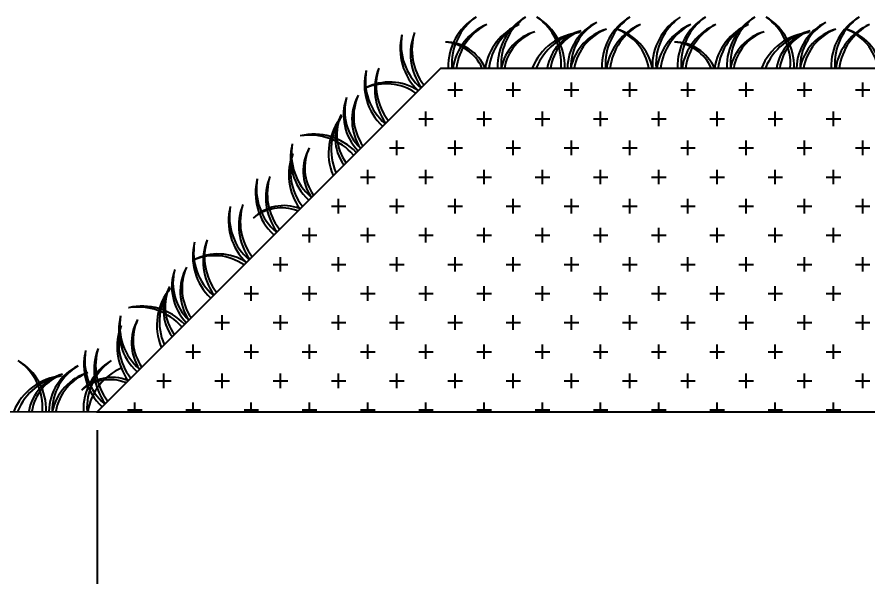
# Model space of a CAD drawing. Header units: millimetres. Extents: x 3633 to 4629, y 3430 to 3787.
# Drawn here: x 4048.03 to 4066.57, y 3459.85 to 3472.04 of the extents above; entities that cross this region are included whole.
import ezdxf

# ---------------------------------------------------------------- set-up
doc = ezdxf.new("R2010")
doc.units = ezdxf.units.MM
doc.styles.add('СПДС', font='isocpeur.ttf')
doc.dimstyles.new('СПДС', dxfattribs={"dimtxt": 1.25, "dimasz": 0.75, "dimexe": 0.3, "dimexo": 0.2, "dimgap": 0.3, "dimtad": 1, "dimrnd": 0.05, "dimzin": 1, "dimtxsty": 'СПДС', "dimblk": 'ARCHTICK', "dimcen": 0.6, "dimclrd": 7, "dimclre": 7, "dimclrt": 7, "dimazin": 0, "dimtfac": 1, "dimtmove": 1, "dimatfit": 3, "dimldrblk": 'OBLIQUE', "dimfxl": 1, "dimlwd": -1, "dimlwe": -1, "dimarcsym": 0})

# ---------------------------------------------------------------- blocks, each defined once
blk = doc.blocks.new('_ArchTick')
at = {"color": 0, "linetype": 'ByBlock', "const_width": 0.15}
blk.add_lwpolyline([(-0.5, -0.5), (0.5, 0.5)], dxfattribs=at)
blk = doc.blocks.new('*D199')
at = {"color": 7, "transparency": 16777216}
for p, q in [((4049.778, 3463.028), (4049.778, 3445.599)), ((4094.776, 3451.058), (4094.776, 3445.599)), ((4094.776, 3446.199), (4049.778, 3446.199))]:
    blk.add_line(p, q, dxfattribs=at)
at = {"layer": 'Defpoints', "color": 0, "transparency": 16777216}
for p in [(4049.778, 3463.428), (4094.776, 3451.458), (4049.778, 3446.199)]:
    blk.add_point(p, dxfattribs=at)
at = {"color": 7, "transparency": 16777216, "xscale": 1.5, "yscale": 1.5, "zscale": 1.5, "rotation": 180}
blk.add_blockref('_ArchTick', (4049.778, 3446.199), dxfattribs=at)
at = {"color": 7, "transparency": 16777216, "xscale": 1.5, "yscale": 1.5, "zscale": 1.5}
blk.add_blockref('_ArchTick', (4094.776, 3446.199), dxfattribs=at)
at = {"color": 7, "transparency": 16777216, "insert": (4072.277, 3448.299), "char_height": 2.5, "attachment_point": 5, "style": 'СПДС'}
blk.add_mtext('9,00', dxfattribs=at)
blk = doc.blocks.new('_Oblique')
at = {"color": 0, "linetype": 'ByBlock', "lineweight": -2}
blk.add_line((-0.5, -0.5), (0.5, 0.5), dxfattribs=at)
blk = doc.blocks.new('grass')
at = {"color": 0}
for centre, radius, start, end in [((283.4, 7.6), 250.6, 120.9153, 181.7436), ((299.1, 17.8), 250.6, 125.1975, 184.082), ((498.8, 7.6), 250.6, 120.9153, 181.7436), ((514.5, 17.8), 250.6, 125.1975, 184.082), ((290.9, 7.6), 250.6, 358.2564, 59.0847), ((275.2, 17.8), 250.6, 355.918, 54.8025), ((953.9, 7.6), 250.6, 120.9153, 181.7436), ((969.6, 17.8), 250.6, 125.1975, 184.082), ((1174, 7.6), 250.6, 120.9153, 181.7436), ((1189.7, 17.8), 250.6, 125.1975, 184.082), ((300.2, -39.5), 250.6, 113.3716, 170.93), ((317.1, -31.4), 250.6, 117.6539, 172.7928), ((441.8, -39.5), 250.6, 113.3716, 170.93), ((458.7, -31.4), 250.6, 117.6539, 172.7928), ((778.4, -4.1), 225.6, 115.7068, 178.9593), ((793.3, 3.8), 225.6, 119.989, 180.9593), ((970.7, -39.5), 250.6, 113.3716, 170.93), ((987.6, -31.4), 250.6, 117.6539, 172.7928), ((1190.7, -39.5), 250.6, 113.3716, 170.93), ((1207.6, -31.4), 250.6, 117.6539, 172.7928), ((465.3, -38.9), 204.5, 105.3788, 169.0232), ((479.8, -34.3), 204.5, 109.661, 170.3333), ((631.6, -94.2), 250.6, 95.3506, 157.9162), ((650.1, -91.8), 250.6, 99.6328, 158.5173), ((666.7, -34.5), 204.5, 105.3788, 170.2977), ((681.3, -29.9), 204.5, 109.661, 171.6027), ((788.6, -45.9), 225.6, 106.7576, 168.2484), ((804.6, -40.5), 225.6, 111.0398, 169.6613), ((702.6, -45.9), 225.6, 11.7516, 73.2424), ((686.6, -40.5), 225.6, 10.3387, 68.9602), ((18.2, -79.9), 193.4, 24.414, 89.3231), ((3.8, -79.2), 193.4, 24.1831, 85.0409)]:
    blk.add_arc(centre, radius, start, end, dxfattribs=at)

msp = doc.modelspace()

# ---------------------------------------------------------------- hatches: boundary and pattern name
h = msp.add_hatch()
h.set_pattern_fill('CROSS', color=0, scale=0.1)
h.set_pattern_definition([(0, (2189.2541, 3304.0841), (0.635, 0.635), [0.3175, -0.9525]), (90, (2189.41284, 3303.92536), (-0.635, 0.635), [0.3175, -0.9525])])
h.paths.add_polyline_path([(4087.26, 3470.928), (4057.269, 3470.928), (4049.778, 3463.428), (4094.76, 3463.428)])

# ---------------------------------------------------------------- linework, layer by layer
at = {"color": 0}
msp.add_line((4029.613, 3463.459), (4049.76, 3463.428), dxfattribs=at)
for points in [[(4057.269, 3470.928), (4057.269, 3470.928), (4049.778, 3463.428)], [(4057.269, 3470.928), (4087.251, 3470.928)], [(4049.76, 3463.428), (4094.76, 3463.428)]]:
    msp.add_lwpolyline(points, dxfattribs=at)
for centre, radius, start, end in [((4047.412, 3463.471), 1.253, 358.2564, 59.0847), ((4047.334, 3463.523), 1.253, 355.918, 54.8025), ((4050.727, 3463.471), 1.253, 120.9153, 181.7436), ((4050.806, 3463.523), 1.253, 125.1975, 184.082), ((4049.85, 3463.413), 1.128, 115.7068, 178.9593), ((4049.924, 3463.452), 1.128, 119.989, 180.9593), ((4049.901, 3463.204), 1.128, 106.7576, 168.2484), ((4049.981, 3463.231), 1.128, 111.0398, 169.6613), ((4050.811, 3463.236), 1.253, 113.3716, 170.93), ((4049.116, 3462.962), 1.253, 95.3506, 157.9162), ((4049.208, 3462.974), 1.253, 99.6328, 158.5173), ((4049.291, 3463.261), 1.023, 105.3788, 170.2977), ((4049.364, 3463.284), 1.023, 109.661, 171.6027)]:
    msp.add_arc(centre, radius, start, end, dxfattribs=at)

# ---------------------------------------------------------------- block references
at = {"color": 0, "xscale": 0.005, "yscale": 0.005, "zscale": 0.005}
for p in [(4057.269, 3470.928), (4062.269, 3470.928)]:
    msp.add_blockref('grass', p, dxfattribs=at)
at = {"color": 0, "xscale": 0.005, "yscale": 0.005, "zscale": 0.005, "rotation": 44.86275595471555}
for p in [(4053.505, 3467.178), (4049.76, 3463.428)]:
    msp.add_blockref('grass', p, dxfattribs=at)

# ---------------------------------------------------------------- dimensions: what is measured, and where the dimension line sits
at = {"color": 0}
dim = msp.add_linear_dim(base=(4049.778, 3446.199), p1=(4094.776, 3451.458), p2=(4049.778, 3463.428), angle=180, dimstyle='СПДС', override={"dimscale": 2, "dimlfac": 0.2}, dxfattribs=at)
dim.commit()
dim.dimension.update_dxf_attribs({"geometry": '*D199', "text_midpoint": (4072.277, 3448.299)})

doc.saveas('drawing.dxf')
